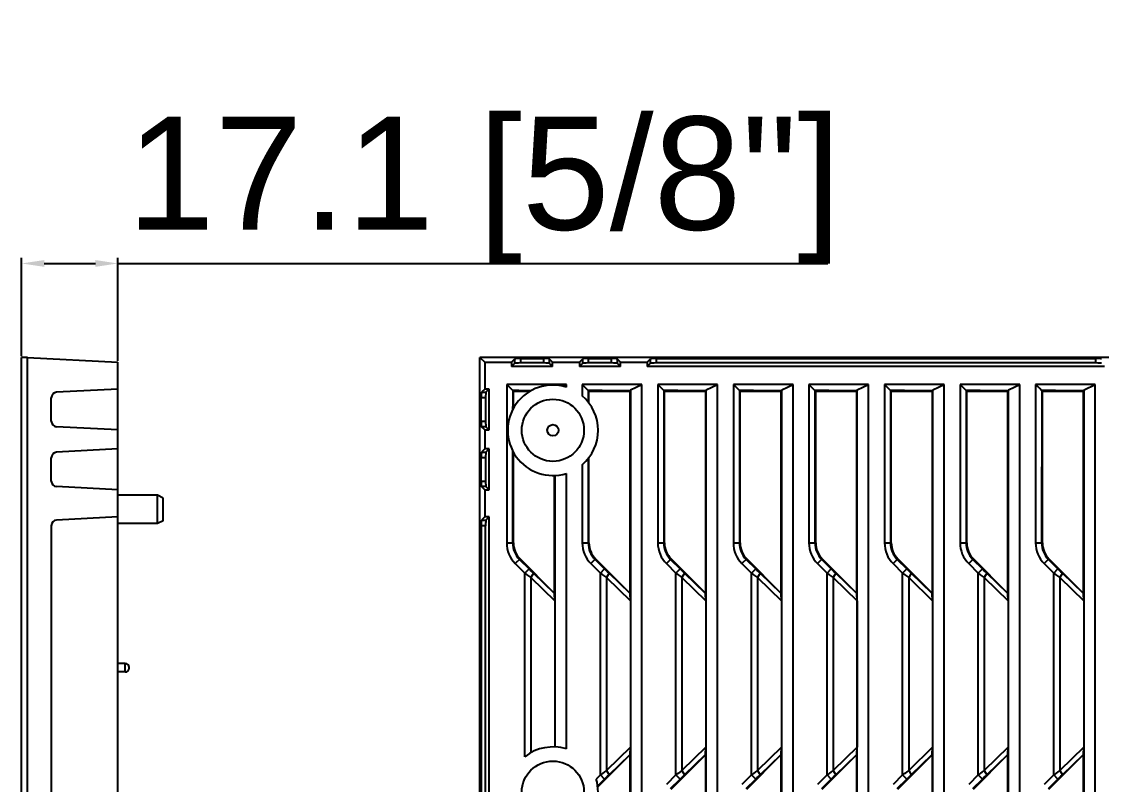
# Model space of a CAD drawing. Header units: millimetres. Extents: x -3132 to 28633, y 682 to 5849.
# Drawn here: x -245.7 to -54.6, y 1630.4 to 1765.3 of the extents above; entities that cross this region are included whole.
import ezdxf

# ---------------------------------------------------------------- set-up
doc = ezdxf.new("R2010")
doc.units = ezdxf.units.MM
doc.styles.get("Standard").update_dxf_attribs({"font": 'arial.ttf'})
doc.dimstyles.new('ISO-20', dxfattribs={"dimtxt": 20, "dimasz": 4, "dimexe": 1, "dimexo": 0.2, "dimgap": 0, "dimtad": 1, "dimtoh": 1, "dimdec": 1, "dimzin": 9, "dimdsep": 46, "dimtxsty": 'Standard', "dimblk": '_FILLED', "dimcen": 0.2, "dimclrd": 256, "dimclre": 256, "dimclrt": 256, "dimadec": 1, "dimazin": 2, "dimtfac": 1, "dimtdec": 1, "dimtofl": 0, "dimtmove": 0, "dimatfit": 3, "dimldrblk": '_FILLED', "dimfxl": 1, "dimtolj": 1, "dimtzin": 0, "dimarcsym": 0})

# ---------------------------------------------------------------- blocks, each defined once
blk = doc.blocks.new('_FILLED')
at = {"color": 0, "linetype": 'ByBlock'}
blk.add_solid([(0, 0), (-1, 0.15), (-1, -0.15)], dxfattribs=at)
blk = doc.blocks.new('*D30')
at = {"lineweight": -2, "transparency": 16777216}
for p, q in [((-245.67, 1706.17), (-245.67, 1723.57)), ((-228.62, 1705.33), (-228.62, 1723.57)), ((-241.67, 1722.57), (-232.62, 1722.57)), ((-228.62, 1722.57), (-103.05, 1722.57))]:
    blk.add_line(p, q, dxfattribs=at)
at = {"layer": 'Defpoints', "color": 0, "transparency": 16777216}
for p in [(-228.62, 1722.57), (-245.67, 1705.97), (-228.62, 1705.13)]:
    blk.add_point(p, dxfattribs=at)
at = {"lineweight": -2, "transparency": 16777216, "xscale": 4, "yscale": 4, "zscale": 4, "rotation": 180}
blk.add_blockref('_FILLED', (-245.67, 1722.57), dxfattribs=at)
at = {"lineweight": -2, "transparency": 16777216, "xscale": 4, "yscale": 4, "zscale": 4}
blk.add_blockref('_FILLED', (-228.62, 1722.57), dxfattribs=at)
at = {"transparency": 16777216, "insert": (-163.84, 1735.52), "char_height": 20, "attachment_point": 5}
blk.add_mtext('\\A1;17.1 [5/8"]', dxfattribs=at)

msp = doc.modelspace()

# ---------------------------------------------------------------- linework, layer by layer
at = {"linetype": 'Continuous'}
for p, q in [((-245.672, 1456.167), (-245.672, 1705.967)), ((-244.622, 1705.967), (-245.672, 1705.967)), ((-244.622, 1456.167), (-244.622, 1705.967)), ((-244.622, 1705.967), (-228.622, 1705.128)), ((-228.622, 1457.006), (-228.622, 1705.128)), ((-164.567, 1456.167), (-164.567, 1705.967)), ((-164.567, 1705.967), (-163.729, 1705.128)), ((85.233, 1705.967), (-164.567, 1705.967)), ((-163.729, 1705.128), (-163.729, 1700.365)), ((-163.729, 1705.128), (-158.966, 1705.128)), ((-158.966, 1705.128), (-158.397, 1705.697)), ((-158.966, 1705.128), (-158.966, 1704.349)), ((-158.966, 1704.349), (-158.397, 1704.917)), ((-151.729, 1704.349), (-158.966, 1704.349)), ((-158.397, 1704.917), (-158.397, 1705.697)), ((-157.398, 1705.747), (-157.398, 1704.967)), ((-157.398, 1705.747), (-153.296, 1705.747)), ((-153.296, 1704.967), (-157.398, 1704.967)), ((-153.296, 1704.967), (-153.296, 1705.747)), ((-152.298, 1705.697), (-152.298, 1704.917)), ((-151.729, 1705.128), (-152.298, 1705.697)), ((-151.729, 1704.349), (-152.298, 1704.917)), ((-151.729, 1704.349), (-151.729, 1705.128)), ((-151.729, 1705.128), (-146.966, 1705.128)), ((-146.966, 1705.128), (-146.397, 1705.697)), ((-146.966, 1705.128), (-146.966, 1704.349)), ((-146.966, 1704.349), (-146.397, 1704.917)), ((-139.729, 1704.349), (-146.966, 1704.349)), ((-146.397, 1704.917), (-146.397, 1705.697)), ((-145.398, 1705.747), (-145.398, 1704.967)), ((-145.398, 1705.747), (-141.296, 1705.747)), ((-141.296, 1704.967), (-145.398, 1704.967)), ((-141.296, 1704.967), (-141.296, 1705.747)), ((-140.298, 1705.697), (-140.298, 1704.917)), ((-139.729, 1705.128), (-140.298, 1705.697)), ((-139.729, 1704.349), (-140.298, 1704.917)), ((-139.729, 1704.349), (-139.729, 1705.128)), ((-139.729, 1705.128), (-134.966, 1705.128)), ((-134.966, 1705.128), (-134.397, 1705.697)), ((-134.966, 1705.128), (-134.966, 1704.349)), ((-134.966, 1704.349), (-134.397, 1704.917)), ((-54.049, 1704.349), (-134.966, 1704.349)), ((-134.397, 1704.917), (-134.397, 1705.697)), ((-133.398, 1705.747), (-133.398, 1704.967)), ((-133.398, 1705.747), (-55.616, 1705.747)), ((-55.616, 1704.967), (-133.398, 1704.967)), ((-55.616, 1704.967), (-55.616, 1705.747)), ((-159.841, 1701.153), (-159.841, 1673.151)), ((-149.288, 1701.153), (-159.841, 1701.153)), ((-149.911, 1700.872), (-149.288, 1701.153)), ((-149.288, 1700.705), (-149.288, 1701.153)), ((-146.471, 1701.153), (-146.471, 1699.15)), ((-135.918, 1701.153), (-146.471, 1701.153)), ((-137.915, 1700.248), (-135.918, 1701.153)), ((-135.918, 1460.981), (-135.918, 1701.153)), ((-133.101, 1701.153), (-133.101, 1673.151)), ((-122.548, 1701.153), (-133.101, 1701.153)), ((-124.545, 1700.248), (-122.548, 1701.153)), ((-122.548, 1460.981), (-122.548, 1701.153)), ((-119.731, 1701.153), (-119.731, 1673.151)), ((-109.178, 1701.153), (-119.731, 1701.153)), ((-111.175, 1700.248), (-109.178, 1701.153)), ((-109.178, 1460.981), (-109.178, 1701.153)), ((-106.361, 1701.153), (-106.361, 1673.151)), ((-95.808, 1701.153), (-106.361, 1701.153)), ((-97.805, 1700.248), (-95.808, 1701.153)), ((-95.808, 1460.981), (-95.808, 1701.153)), ((-92.991, 1701.153), (-92.991, 1673.151)), ((-82.438, 1701.153), (-92.991, 1701.153)), ((-84.435, 1700.248), (-82.438, 1701.153)), ((-82.438, 1460.981), (-82.438, 1701.153)), ((-79.621, 1701.153), (-79.621, 1673.151)), ((-69.068, 1701.153), (-79.621, 1701.153)), ((-71.065, 1700.248), (-69.068, 1701.153)), ((-69.068, 1460.981), (-69.068, 1701.153)), ((-66.251, 1701.153), (-66.251, 1673.151)), ((-55.698, 1701.153), (-66.251, 1701.153)), ((-57.695, 1700.248), (-55.698, 1701.153)), ((-55.698, 1460.981), (-55.698, 1701.153)), ((-240.422, 1694.696), (-240.422, 1698.798)), ((-228.622, 1700.365), (-239.474, 1699.797)), ((-164.347, 1694.696), (-164.347, 1698.798)), ((-163.567, 1698.798), (-164.347, 1698.798)), ((-163.729, 1700.365), (-164.298, 1699.797)), ((-164.298, 1699.797), (-163.518, 1699.797)), ((-162.949, 1700.365), (-163.729, 1700.365)), ((-163.567, 1698.798), (-163.567, 1694.696)), ((-162.949, 1700.365), (-163.518, 1699.797)), ((-162.949, 1693.128), (-162.949, 1700.365)), ((-158.653, 1696.965), (-158.653, 1699.935)), ((-155.77, 1699.935), (-158.653, 1699.935)), ((-145.283, 1697.888), (-145.283, 1699.935)), ((-138.057, 1699.935), (-145.283, 1699.935)), ((-137.926, 1700.066), (-138.057, 1699.935)), ((-138.057, 1699.935), (-138.057, 1664.268)), ((-137.926, 1700.066), (-137.911, 1700.247)), ((-137.911, 1700.247), (-137.911, 1462.047)), ((-132.036, 1700.074), (-132.048, 1673.151)), ((-131.913, 1673.151), (-131.913, 1699.935)), ((-124.687, 1699.935), (-131.913, 1699.935)), ((-124.556, 1700.066), (-124.687, 1699.935)), ((-124.687, 1699.935), (-124.687, 1664.268)), ((-124.556, 1700.066), (-124.541, 1700.247)), ((-124.545, 1462.046), (-124.545, 1700.248)), ((-118.666, 1700.074), (-118.678, 1673.151)), ((-118.543, 1673.151), (-118.543, 1699.935)), ((-111.317, 1699.935), (-118.543, 1699.935)), ((-111.186, 1700.066), (-111.317, 1699.935)), ((-111.317, 1699.935), (-111.317, 1664.268)), ((-111.186, 1700.066), (-111.171, 1700.247)), ((-111.175, 1462.046), (-111.175, 1700.248)), ((-105.296, 1700.074), (-105.308, 1673.151)), ((-105.173, 1673.151), (-105.173, 1699.935)), ((-97.947, 1699.935), (-105.173, 1699.935)), ((-97.816, 1700.066), (-97.947, 1699.935)), ((-97.947, 1699.935), (-97.947, 1664.268)), ((-97.816, 1700.066), (-97.801, 1700.247)), ((-97.805, 1462.046), (-97.805, 1700.248)), ((-91.926, 1700.074), (-91.938, 1673.151)), ((-91.803, 1673.151), (-91.803, 1699.935)), ((-84.577, 1699.935), (-91.803, 1699.935)), ((-84.446, 1700.066), (-84.577, 1699.935)), ((-84.577, 1699.935), (-84.577, 1664.268)), ((-84.446, 1700.066), (-84.431, 1700.247)), ((-84.435, 1462.046), (-84.435, 1700.248)), ((-78.556, 1700.074), (-78.568, 1673.151)), ((-78.433, 1673.151), (-78.433, 1699.935)), ((-71.207, 1699.935), (-78.433, 1699.935)), ((-71.076, 1700.066), (-71.207, 1699.935)), ((-71.207, 1699.935), (-71.207, 1664.268)), ((-71.076, 1700.066), (-71.061, 1700.247)), ((-71.065, 1462.046), (-71.065, 1700.248)), ((-65.186, 1700.074), (-65.198, 1673.151)), ((-65.063, 1673.151), (-65.063, 1699.935)), ((-57.837, 1699.935), (-65.063, 1699.935)), ((-57.706, 1700.066), (-57.837, 1699.935)), ((-57.837, 1699.935), (-57.837, 1664.268)), ((-57.706, 1700.066), (-57.691, 1700.247)), ((-57.695, 1462.046), (-57.695, 1700.248)), ((-164.347, 1694.696), (-163.567, 1694.696)), ((-228.622, 1693.128), (-239.474, 1693.697)), ((-163.729, 1693.128), (-164.298, 1693.697)), ((-163.518, 1693.697), (-164.298, 1693.697)), ((-163.729, 1693.128), (-163.729, 1689.764)), ((-163.729, 1693.128), (-162.949, 1693.128)), ((-162.949, 1693.128), (-163.518, 1693.697)), ((-228.622, 1689.764), (-239.474, 1689.195)), ((-163.729, 1689.764), (-164.298, 1689.195)), ((-164.298, 1689.195), (-163.518, 1689.195)), ((-162.949, 1689.764), (-163.729, 1689.764)), ((-162.949, 1689.764), (-163.518, 1689.195)), ((-162.949, 1682.527), (-162.949, 1689.764)), ((-158.788, 1689.42), (-158.788, 1673.151)), ((-158.653, 1673.151), (-158.653, 1689.169)), ((-240.422, 1684.094), (-240.422, 1688.196)), ((-164.347, 1684.094), (-164.347, 1688.196)), ((-163.567, 1688.196), (-164.347, 1688.196)), ((-163.567, 1688.196), (-163.567, 1684.094)), ((-145.418, 1688.073), (-145.418, 1673.151)), ((-145.283, 1673.151), (-145.283, 1688.246)), ((-149.288, 1636.705), (-149.288, 1685.429)), ((-146.471, 1686.984), (-146.471, 1673.151)), ((-164.347, 1684.094), (-163.567, 1684.094)), ((-151.427, 1685.072), (-151.427, 1664.268)), ((-151.281, 1637.058), (-151.281, 1685.076)), ((-228.622, 1682.527), (-239.474, 1683.096)), ((-221.622, 1681.567), (-228.622, 1681.567)), ((-221.622, 1676.567), (-221.622, 1681.567)), ((-220.622, 1681.067), (-221.622, 1681.567)), ((-163.729, 1682.527), (-164.298, 1683.096)), ((-163.518, 1683.096), (-164.298, 1683.096)), ((-163.729, 1682.527), (-163.729, 1677.764)), ((-163.729, 1682.527), (-162.949, 1682.527)), ((-162.949, 1682.527), (-163.518, 1683.096)), ((-220.622, 1677.067), (-220.622, 1681.067)), ((-228.622, 1677.764), (-239.474, 1677.195)), ((-163.729, 1677.764), (-164.298, 1677.195)), ((-162.949, 1677.764), (-163.729, 1677.764)), ((-162.949, 1677.764), (-163.518, 1677.195)), ((-162.949, 1616.957), (-162.949, 1677.764)), ((-240.422, 1676.196), (-240.422, 1618.525)), ((-221.622, 1676.567), (-228.622, 1676.567)), ((-220.622, 1677.067), (-221.622, 1676.567)), ((-164.347, 1676.196), (-164.347, 1618.525)), ((-163.567, 1676.196), (-164.347, 1676.196)), ((-164.298, 1677.195), (-163.518, 1677.195)), ((-163.567, 1618.525), (-163.567, 1676.196)), ((-159.841, 1673.151), (-158.653, 1673.151)), ((-146.471, 1673.151), (-145.283, 1673.151)), ((-133.101, 1673.151), (-131.913, 1673.151)), ((-119.731, 1673.151), (-118.543, 1673.151)), ((-106.361, 1673.151), (-105.173, 1673.151)), ((-92.991, 1673.151), (-91.803, 1673.151)), ((-79.621, 1673.151), (-78.433, 1673.151)), ((-66.251, 1673.151), (-65.063, 1673.151)), ((-157.482, 1670.322), (-158.322, 1669.482)), ((-157.577, 1670.228), (-155.889, 1668.54)), ((-151.427, 1664.268), (-157.482, 1670.322)), ((-144.112, 1670.322), (-144.952, 1669.482)), ((-144.207, 1670.228), (-142.519, 1668.54)), ((-138.057, 1664.268), (-144.112, 1670.322)), ((-130.742, 1670.322), (-131.582, 1669.482)), ((-130.837, 1670.228), (-129.149, 1668.54)), ((-124.687, 1664.268), (-130.742, 1670.322)), ((-117.372, 1670.322), (-118.212, 1669.482)), ((-117.467, 1670.228), (-115.779, 1668.54)), ((-111.317, 1664.268), (-117.372, 1670.322)), ((-104.002, 1670.322), (-104.842, 1669.482)), ((-104.097, 1670.228), (-102.409, 1668.54)), ((-97.947, 1664.268), (-104.002, 1670.322)), ((-90.632, 1670.322), (-91.472, 1669.482)), ((-90.727, 1670.228), (-89.039, 1668.54)), ((-84.577, 1664.268), (-90.632, 1670.322)), ((-77.262, 1670.322), (-78.102, 1669.482)), ((-77.357, 1670.228), (-75.669, 1668.54)), ((-71.207, 1664.268), (-77.262, 1670.322)), ((-63.892, 1670.322), (-64.732, 1669.482)), ((-63.987, 1670.228), (-62.299, 1668.54)), ((-57.837, 1664.268), (-63.892, 1670.322)), ((-158.322, 1669.482), (-156.634, 1667.795)), ((-156.634, 1667.795), (-155.889, 1668.54)), ((-144.952, 1669.482), (-143.264, 1667.795)), ((-143.264, 1667.795), (-142.519, 1668.54)), ((-131.582, 1669.482), (-129.894, 1667.795)), ((-129.894, 1667.795), (-129.149, 1668.54)), ((-118.212, 1669.482), (-116.524, 1667.795)), ((-116.524, 1667.795), (-115.779, 1668.54)), ((-104.842, 1669.482), (-103.154, 1667.795)), ((-103.154, 1667.795), (-102.409, 1668.54)), ((-91.472, 1669.482), (-89.784, 1667.795)), ((-89.784, 1667.795), (-89.039, 1668.54)), ((-78.102, 1669.482), (-76.414, 1667.795)), ((-76.414, 1667.795), (-75.669, 1668.54)), ((-64.732, 1669.482), (-63.044, 1667.795)), ((-63.044, 1667.795), (-62.299, 1668.54)), ((-156.634, 1635.339), (-156.634, 1667.795)), ((-155.103, 1667.767), (-155.565, 1667.022)), ((-155.565, 1667.022), (-155.565, 1636.053)), ((-155.565, 1667.022), (-151.324, 1662.926)), ((-151.392, 1664.184), (-155.103, 1667.767)), ((-143.264, 1632.126), (-143.264, 1667.795)), ((-141.733, 1667.767), (-142.195, 1667.022)), ((-142.195, 1667.022), (-142.195, 1632.899)), ((-142.195, 1667.022), (-137.954, 1662.926)), ((-138.022, 1664.184), (-141.733, 1667.767)), ((-129.894, 1632.126), (-129.894, 1667.795)), ((-128.363, 1667.767), (-128.825, 1667.022)), ((-128.825, 1667.022), (-128.825, 1632.899)), ((-128.825, 1667.022), (-124.584, 1662.926)), ((-124.652, 1664.184), (-128.363, 1667.767)), ((-116.524, 1632.126), (-116.524, 1667.795)), ((-114.993, 1667.767), (-115.455, 1667.022)), ((-115.455, 1667.022), (-115.455, 1632.899)), ((-115.455, 1667.022), (-111.214, 1662.926)), ((-111.282, 1664.184), (-114.993, 1667.767)), ((-103.154, 1632.126), (-103.154, 1667.795)), ((-101.623, 1667.767), (-102.085, 1667.022)), ((-102.085, 1667.022), (-102.085, 1632.899)), ((-102.085, 1667.022), (-97.844, 1662.926)), ((-97.912, 1664.184), (-101.623, 1667.767)), ((-89.784, 1632.126), (-89.784, 1667.795)), ((-88.253, 1667.767), (-88.715, 1667.022)), ((-88.715, 1667.022), (-88.715, 1632.899)), ((-88.715, 1667.022), (-84.474, 1662.926)), ((-84.542, 1664.184), (-88.253, 1667.767)), ((-76.414, 1632.126), (-76.414, 1667.795)), ((-74.883, 1667.767), (-75.345, 1667.022)), ((-75.345, 1667.022), (-75.345, 1632.899)), ((-75.345, 1667.022), (-71.104, 1662.926)), ((-71.172, 1664.184), (-74.883, 1667.767)), ((-63.044, 1632.126), (-63.044, 1667.795)), ((-61.513, 1667.767), (-61.975, 1667.022)), ((-61.975, 1667.022), (-61.975, 1632.899)), ((-61.975, 1667.022), (-57.734, 1662.926)), ((-57.802, 1664.184), (-61.513, 1667.767)), ((-151.427, 1664.268), (-151.392, 1664.184)), ((-151.324, 1662.926), (-151.392, 1664.184)), ((-137.954, 1662.926), (-138.022, 1664.184)), ((-124.687, 1664.268), (-124.652, 1664.184)), ((-124.584, 1662.926), (-124.652, 1664.184)), ((-111.214, 1662.926), (-111.282, 1664.184)), ((-97.844, 1662.926), (-97.912, 1664.184)), ((-84.577, 1664.268), (-84.542, 1664.184)), ((-84.474, 1662.926), (-84.542, 1664.184)), ((-71.207, 1664.268), (-71.172, 1664.184)), ((-71.104, 1662.926), (-71.172, 1664.184)), ((-57.837, 1664.268), (-57.802, 1664.184)), ((-57.734, 1662.926), (-57.802, 1664.184)), ((-151.324, 1662.926), (-151.324, 1637.06)), ((-137.954, 1662.926), (-137.954, 1636.995)), ((-124.584, 1662.926), (-124.584, 1636.995)), ((-111.214, 1662.926), (-111.214, 1636.995)), ((-97.844, 1662.926), (-97.844, 1636.995)), ((-84.474, 1662.926), (-84.474, 1636.995)), ((-71.104, 1662.926), (-71.104, 1636.995)), ((-57.734, 1662.926), (-57.734, 1636.995)), ((-227.322, 1651.817), (-228.622, 1651.817)), ((-227.322, 1650.317), (-227.322, 1651.817)), ((-226.622, 1651.017), (-226.622, 1651.117)), ((-227.322, 1650.317), (-228.622, 1650.317)), ((-143.721, 1629.99), (-138.057, 1635.653)), ((-137.954, 1636.995), (-142.195, 1632.899)), ((-141.733, 1632.154), (-138.022, 1635.737)), ((-138.057, 1635.653), (-138.022, 1635.737)), ((-138.057, 1635.653), (-138.057, 1526.481)), ((-138.022, 1635.737), (-137.954, 1636.995)), ((-130.742, 1629.599), (-124.687, 1635.653)), ((-124.584, 1636.995), (-128.825, 1632.899)), ((-128.363, 1632.154), (-124.652, 1635.737)), ((-124.687, 1635.653), (-124.652, 1635.737)), ((-124.687, 1635.653), (-124.687, 1526.481)), ((-124.652, 1635.737), (-124.584, 1636.995)), ((-117.372, 1629.599), (-111.317, 1635.653)), ((-111.214, 1636.995), (-115.455, 1632.899)), ((-114.993, 1632.154), (-111.282, 1635.737)), ((-111.317, 1635.653), (-111.317, 1526.481)), ((-111.282, 1635.737), (-111.214, 1636.995)), ((-104.002, 1629.599), (-97.947, 1635.653)), ((-97.844, 1636.995), (-102.085, 1632.899)), ((-101.623, 1632.154), (-97.912, 1635.737)), ((-97.947, 1635.653), (-97.947, 1526.481)), ((-97.912, 1635.737), (-97.844, 1636.995)), ((-90.632, 1629.599), (-84.577, 1635.653)), ((-84.474, 1636.995), (-88.715, 1632.899)), ((-88.253, 1632.154), (-84.542, 1635.737)), ((-84.577, 1635.653), (-84.542, 1635.737)), ((-84.577, 1635.653), (-84.577, 1526.481)), ((-84.542, 1635.737), (-84.474, 1636.995)), ((-77.262, 1629.599), (-71.207, 1635.653)), ((-71.104, 1636.995), (-75.345, 1632.899)), ((-74.883, 1632.154), (-71.172, 1635.737)), ((-71.207, 1635.653), (-71.172, 1635.737)), ((-71.207, 1635.653), (-71.207, 1526.481)), ((-71.172, 1635.737), (-71.104, 1636.995)), ((-63.892, 1629.599), (-57.837, 1635.653)), ((-57.734, 1636.995), (-61.975, 1632.899)), ((-61.513, 1632.154), (-57.802, 1635.737)), ((-57.837, 1635.653), (-57.802, 1635.737)), ((-57.837, 1635.653), (-57.837, 1526.481)), ((-57.802, 1635.737), (-57.734, 1636.995)), ((-143.264, 1632.126), (-144.009, 1631.381)), ((-142.519, 1631.381), (-143.264, 1632.126)), ((-142.195, 1632.899), (-141.733, 1632.154)), ((-129.894, 1632.126), (-131.582, 1630.439)), ((-129.149, 1631.381), (-129.894, 1632.126)), ((-128.825, 1632.899), (-128.363, 1632.154)), ((-116.524, 1632.126), (-118.212, 1630.439)), ((-115.779, 1631.381), (-116.524, 1632.126)), ((-115.455, 1632.899), (-114.993, 1632.154)), ((-103.154, 1632.126), (-104.842, 1630.439)), ((-102.409, 1631.381), (-103.154, 1632.126)), ((-102.085, 1632.899), (-101.623, 1632.154)), ((-89.784, 1632.126), (-91.472, 1630.439)), ((-89.039, 1631.381), (-89.784, 1632.126)), ((-88.715, 1632.899), (-88.253, 1632.154)), ((-76.414, 1632.126), (-78.102, 1630.439)), ((-75.669, 1631.381), (-76.414, 1632.126)), ((-75.345, 1632.899), (-74.883, 1632.154)), ((-63.044, 1632.126), (-64.732, 1630.439)), ((-62.299, 1631.381), (-63.044, 1632.126)), ((-61.975, 1632.899), (-61.513, 1632.154)), ((-143.742, 1630.158), (-142.519, 1631.381)), ((-130.837, 1629.693), (-129.149, 1631.381)), ((-117.467, 1629.693), (-115.779, 1631.381)), ((-104.097, 1629.693), (-102.409, 1631.381)), ((-90.727, 1629.693), (-89.039, 1631.381)), ((-77.357, 1629.693), (-75.669, 1631.381)), ((-63.987, 1629.693), (-62.299, 1631.381))]:
    msp.add_line(p, q, dxfattribs=at)
for points in [[(-158.78, 1700.078), (-159.128, 1700.434), (-159.482, 1700.792), (-159.841, 1701.153)], [(-145.41, 1700.078), (-145.758, 1700.434), (-146.112, 1700.792), (-146.471, 1701.153)], [(-132.04, 1700.078), (-132.388, 1700.434), (-132.742, 1700.792), (-133.101, 1701.153)], [(-118.67, 1700.078), (-119.018, 1700.434), (-119.372, 1700.792), (-119.731, 1701.153)], [(-105.3, 1700.078), (-105.648, 1700.434), (-106.002, 1700.792), (-106.361, 1701.153)], [(-91.93, 1700.078), (-92.278, 1700.434), (-92.632, 1700.792), (-92.991, 1701.153)], [(-78.56, 1700.078), (-78.908, 1700.434), (-79.262, 1700.792), (-79.621, 1701.153)], [(-65.19, 1700.078), (-65.538, 1700.434), (-65.892, 1700.792), (-66.251, 1701.153)], [(-158.776, 1700.074), (-158.781, 1698.963), (-158.785, 1697.843), (-158.788, 1696.714)], [(-158.786, 1700.074), (-158.742, 1700.024), (-158.653, 1699.935)], [(-155.542, 1700.066), (-156.63, 1700.068), (-157.71, 1700.073), (-158.78, 1700.078)], [(-145.406, 1700.074), (-145.411, 1699.409), (-145.415, 1698.739), (-145.418, 1698.061)], [(-145.416, 1700.074), (-145.372, 1700.024), (-145.283, 1699.935)], [(-137.926, 1700.066), (-140.44, 1700.068), (-142.935, 1700.073), (-145.41, 1700.078)], [(-132.046, 1700.074), (-132.002, 1700.024), (-131.913, 1699.935)], [(-124.556, 1700.066), (-127.07, 1700.068), (-129.565, 1700.073), (-132.04, 1700.078)], [(-118.676, 1700.074), (-118.632, 1700.024), (-118.543, 1699.935)], [(-111.186, 1700.066), (-113.7, 1700.068), (-116.195, 1700.073), (-118.67, 1700.078)], [(-105.306, 1700.074), (-105.262, 1700.024), (-105.173, 1699.935)], [(-97.816, 1700.066), (-100.33, 1700.068), (-102.825, 1700.073), (-105.3, 1700.078)], [(-91.936, 1700.074), (-91.892, 1700.024), (-91.803, 1699.935)], [(-84.446, 1700.066), (-86.96, 1700.068), (-89.455, 1700.073), (-91.93, 1700.078)], [(-78.566, 1700.074), (-78.522, 1700.024), (-78.433, 1699.935)], [(-71.076, 1700.066), (-73.59, 1700.068), (-76.085, 1700.073), (-78.56, 1700.078)], [(-65.196, 1700.074), (-65.152, 1700.024), (-65.063, 1699.935)], [(-57.706, 1700.066), (-60.22, 1700.068), (-62.715, 1700.073), (-65.19, 1700.078)], [(-155.103, 1667.767), (-155.357, 1668.014), (-155.619, 1668.272), (-155.889, 1668.54)], [(-141.733, 1667.767), (-141.987, 1668.014), (-142.249, 1668.272), (-142.519, 1668.54)], [(-128.363, 1667.767), (-128.617, 1668.014), (-128.879, 1668.272), (-129.149, 1668.54)], [(-114.993, 1667.767), (-115.247, 1668.014), (-115.509, 1668.272), (-115.779, 1668.54)], [(-101.623, 1667.767), (-101.877, 1668.014), (-102.139, 1668.272), (-102.409, 1668.54)], [(-88.253, 1667.767), (-88.507, 1668.014), (-88.769, 1668.272), (-89.039, 1668.54)], [(-74.883, 1667.767), (-75.137, 1668.014), (-75.399, 1668.272), (-75.669, 1668.54)], [(-61.513, 1667.767), (-61.767, 1668.014), (-62.029, 1668.272), (-62.299, 1668.54)], [(-156.634, 1667.795), (-156.271, 1667.53), (-155.915, 1667.272), (-155.565, 1667.022)], [(-143.264, 1667.795), (-142.901, 1667.53), (-142.545, 1667.272), (-142.195, 1667.022)], [(-129.894, 1667.795), (-129.531, 1667.53), (-129.175, 1667.272), (-128.825, 1667.022)], [(-116.524, 1667.795), (-116.161, 1667.53), (-115.805, 1667.272), (-115.455, 1667.022)], [(-103.154, 1667.795), (-102.791, 1667.53), (-102.435, 1667.272), (-102.085, 1667.022)], [(-89.784, 1667.795), (-89.421, 1667.53), (-89.065, 1667.272), (-88.715, 1667.022)], [(-76.414, 1667.795), (-76.051, 1667.53), (-75.695, 1667.272), (-75.345, 1667.022)], [(-63.044, 1667.795), (-62.681, 1667.53), (-62.325, 1667.272), (-61.975, 1667.022)], [(-142.195, 1632.899), (-142.545, 1632.649), (-142.902, 1632.391), (-143.264, 1632.126)], [(-142.519, 1631.381), (-142.249, 1631.65), (-141.987, 1631.908), (-141.733, 1632.154)], [(-128.825, 1632.899), (-129.175, 1632.649), (-129.532, 1632.391), (-129.894, 1632.126)], [(-129.149, 1631.381), (-128.879, 1631.65), (-128.617, 1631.908), (-128.363, 1632.154)], [(-115.455, 1632.899), (-115.805, 1632.649), (-116.162, 1632.391), (-116.524, 1632.126)], [(-115.779, 1631.381), (-115.509, 1631.65), (-115.247, 1631.908), (-114.993, 1632.154)], [(-102.085, 1632.899), (-102.435, 1632.649), (-102.792, 1632.391), (-103.154, 1632.126)], [(-102.409, 1631.381), (-102.139, 1631.65), (-101.877, 1631.908), (-101.623, 1632.154)], [(-88.715, 1632.899), (-89.065, 1632.649), (-89.422, 1632.391), (-89.784, 1632.126)], [(-89.039, 1631.381), (-88.769, 1631.65), (-88.507, 1631.908), (-88.253, 1632.154)], [(-75.345, 1632.899), (-75.695, 1632.649), (-76.052, 1632.391), (-76.414, 1632.126)], [(-75.669, 1631.381), (-75.399, 1631.65), (-75.137, 1631.908), (-74.883, 1632.154)], [(-61.975, 1632.899), (-62.325, 1632.649), (-62.682, 1632.391), (-63.044, 1632.126)], [(-62.299, 1631.381), (-62.029, 1631.65), (-61.767, 1631.908), (-61.513, 1632.154)]]:
    msp.add_lwpolyline(points, dxfattribs=at)
for centre, radius in [((-151.667, 1693.067), 5.5), ((-151.667, 1693.067), 1), ((-151.667, 1629.067), 5.5)]:
    msp.add_circle(centre, radius, dxfattribs=at)
for centre, radius, start, end in [((-151.667, 1693.067), 8, 72.69945, 287.30055), ((-239.422, 1698.798), 1, 93, 180), ((-151.667, 1693.067), 8, 310.50526, 49.49475), ((-239.422, 1694.696), 1, 180, 267), ((-239.422, 1688.196), 1, 93, 180), ((-239.422, 1684.094), 1, 180, 267), ((-239.422, 1676.196), 1, 93, 180), ((-154.653, 1673.151), 5.188, 180.00001, 224.99999), ((-154.653, 1673.151), 4.134, 180.00001, 224.99999), ((-154.653, 1673.151), 4, 180, 225), ((-141.283, 1673.151), 5.188, 180.00001, 224.99999), ((-141.283, 1673.151), 4.134, 180.00001, 224.99999), ((-141.283, 1673.151), 4, 180, 225), ((-127.913, 1673.151), 5.188, 180.00001, 224.99999), ((-127.913, 1673.151), 4.134, 180.00001, 224.99999), ((-127.913, 1673.151), 4, 180, 225), ((-114.543, 1673.151), 5.188, 180.00001, 224.99999), ((-114.543, 1673.151), 4.134, 180.00001, 224.99999), ((-114.543, 1673.151), 4, 180, 225), ((-101.173, 1673.151), 5.188, 180.00001, 224.99999), ((-101.173, 1673.151), 4.134, 180.00001, 224.99999), ((-101.173, 1673.151), 4, 180, 225), ((-87.803, 1673.151), 5.188, 180.00001, 224.99999), ((-87.803, 1673.151), 4.134, 180.00001, 224.99999), ((-87.803, 1673.151), 4, 180, 225), ((-74.433, 1673.151), 5.188, 180.00001, 224.99999), ((-74.433, 1673.151), 4.134, 180.00001, 224.99999), ((-74.433, 1673.151), 4, 180, 225), ((-61.063, 1673.151), 5.188, 180.00001, 224.99999), ((-61.063, 1673.151), 4.134, 180.00001, 224.99999), ((-61.063, 1673.151), 4, 180, 225), ((-227.322, 1651.117), 0.7, 0.00036, 90), ((-227.322, 1651.017), 0.7, 270, 359.99964), ((-151.667, 1629.067), 8, 72.69945, 128.37594), ((-151.667, 1629.067), 8, 310.50526, 16.8128)]:
    msp.add_arc(centre, radius, start, end, dxfattribs=at)
for centre, major_axis, start_param, end_param in [((-157.398, 1705.694), (1, 0), 1.5707963, 3.0892328), ((-157.398, 1704.915), (1, 0), 1.5707963, 3.0892328), ((-153.296, 1705.694), (1, 0), 0.0523599, 1.5707963), ((-153.296, 1704.915), (1, 0), 0.0523599, 1.5707963), ((-145.398, 1705.694), (1, 0), 1.5707963, 3.0892328), ((-145.398, 1704.915), (1, 0), 1.5707963, 3.0892328), ((-141.296, 1705.694), (1, 0), 0.0523599, 1.5707963), ((-141.296, 1704.915), (1, 0), 0.0523599, 1.5707963), ((-133.398, 1705.694), (1, 0), 1.5707963, 3.0892328), ((-133.398, 1704.915), (1, 0), 1.5707963, 3.0892328), ((-55.616, 1705.694), (1, 0), 0.0523599, 1.5707963), ((-55.616, 1704.915), (1, 0), 0.0523599, 1.5707963), ((-164.295, 1698.798), (0, 1), 0.0523599, 1.5707963), ((-163.515, 1698.798), (0, 1), 0.0523599, 1.5707963), ((-164.295, 1694.696), (0, 1), -4.712389, -3.1939525), ((-163.515, 1694.696), (0, 1), -4.712389, -3.1939525), ((-164.295, 1688.196), (0, 1), 0.0523599, 1.5707963), ((-163.515, 1688.196), (0, 1), 0.0523599, 1.5707963), ((-164.295, 1684.094), (0, 1), -4.712389, -3.1939525), ((-163.515, 1684.094), (0, 1), -4.712389, -3.1939525), ((-164.295, 1676.196), (0, 1), 0.0523599, 1.5707963), ((-163.515, 1676.196), (0, 1), 0.0523599, 1.5707963)]:
    msp.add_ellipse(centre, major_axis=major_axis, ratio=0.0524078, start_param=start_param, end_param=end_param, dxfattribs=at)

# ---------------------------------------------------------------- dimensions: what is measured, and where the dimension line sits
dim = msp.add_linear_dim(base=(-228.622099666, 1722.571689201), p1=(-245.672099666, 1705.966997962), p2=(-228.622099666, 1705.128473494), dimstyle='ISO-20')
dim.commit()
dim.dimension.update_dxf_attribs({"geometry": '*D30', "text_midpoint": (-163.83765219, 1735.518483198)})

doc.saveas('drawing.dxf')
